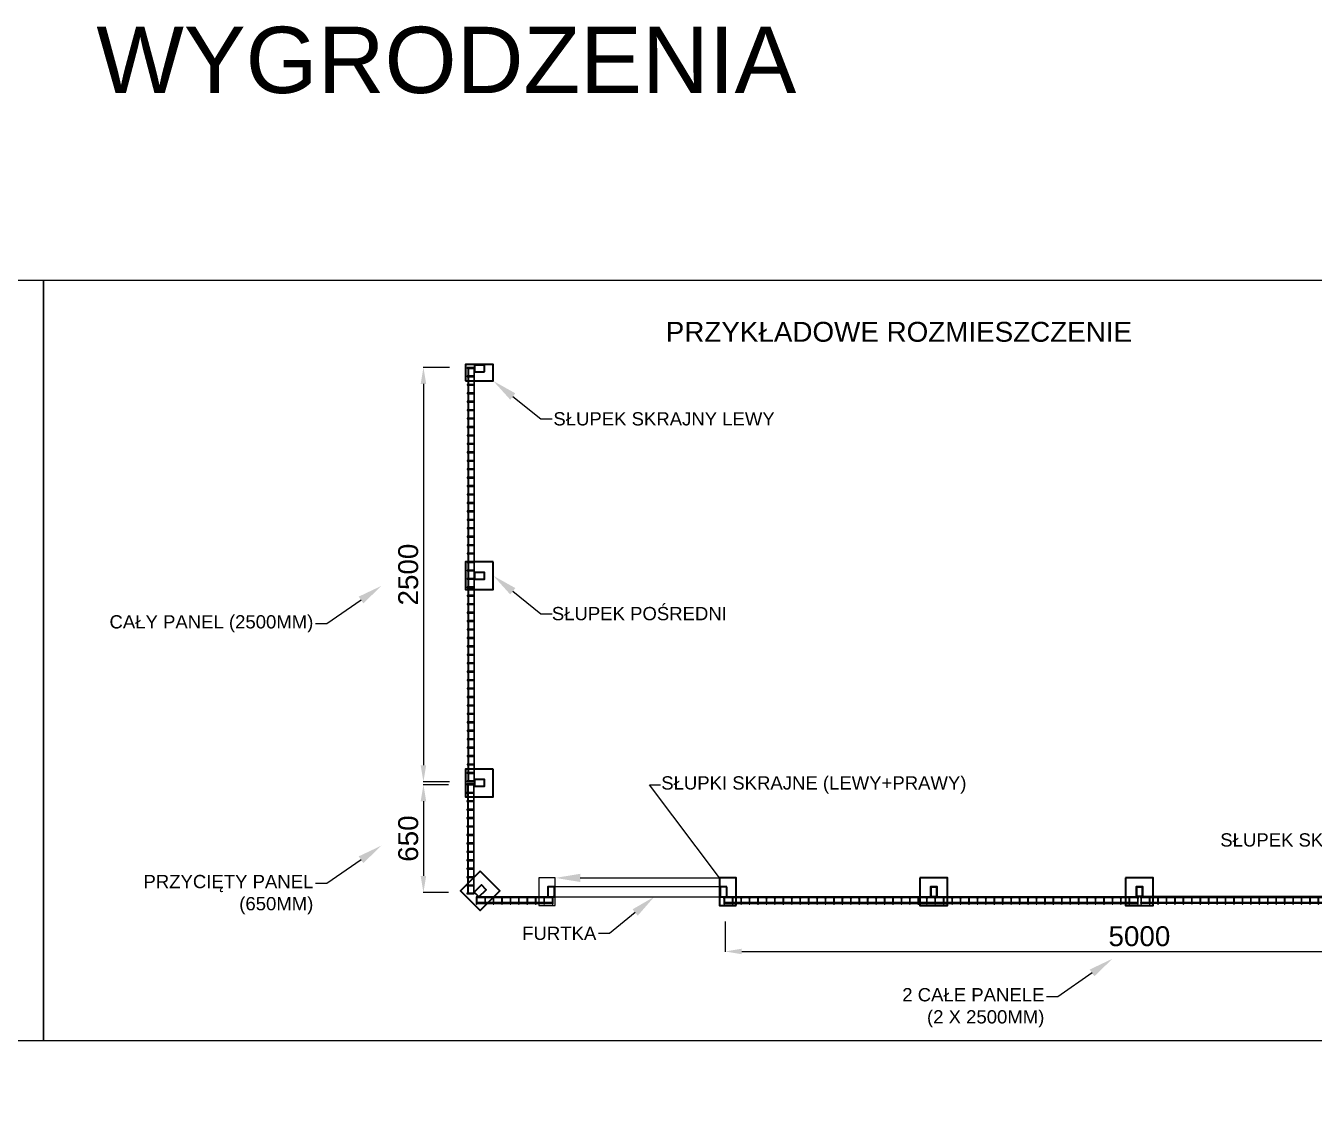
# Model space of a CAD drawing. Header units: millimetres. Extents: x 12058 to 45536, y -35768 to 10259.
# Drawn here: x 33569 to 41340, y 3627 to 10206 of the extents above; entities that cross this region are included whole.
import ezdxf
from ezdxf import colors
from ezdxf.entities.mleader import LeaderData, LeaderLine
from ezdxf.math import Vec2, Vec3

# ---------------------------------------------------------------- set-up
doc = ezdxf.new("R2010")
doc.units = ezdxf.units.MM
doc.header["$PDMODE"] = 2
doc.layers.add('odboje_ Grupa-Stadnicki.pl', color=7, linetype='Continuous')
doc.layers.add('odboje_ Grupa-Stadnicki.pl @ 1', color=7, linetype='Continuous')
doc.styles.get("Standard").update_dxf_attribs({"font": 'arial.ttf'})
doc.dimstyles.new('ISO-25', dxfattribs={"dimtxt": 2.5, "dimasz": 2.5, "dimexe": 1.25, "dimexo": 0.625, "dimtad": 1, "dimtxsty": 'Standard', "dimcen": 2.5, "dimadec": 0, "dimazin": 0, "dimtfac": 1, "dimtmove": 0, "dimatfit": 3, "dimfxl": 1, "dimarcsym": 0})

# ---------------------------------------------------------------- blocks, each defined once
blk = doc.blocks.new('PANEL SIATKOWY P240 (2500X2400)')
blk.add_lwpolyline([(-1250, 0), (-1250, -5), (1250, -5), (1250, 0)], close=True)
for points in [[(-1249.1, -35), (-1250, -35), (-1250, -40), (-1249.1, -40)], [(-1198.2, -35), (-1244.1, -35)], [(-1244.1, -40), (-1198.2, -40)], [(-1147.3, -35), (-1193.2, -35)], [(-1193.2, -40), (-1147.3, -40)], [(-1096.4, -35), (-1142.3, -35)], [(-1142.3, -40), (-1096.4, -40)], [(-1045.5, -35), (-1091.4, -35)], [(-1091.4, -40), (-1045.5, -40)], [(-994.6, -35), (-1040.5, -35)], [(-1040.5, -40), (-994.6, -40)], [(-943.7, -35), (-989.6, -35)], [(-989.6, -40), (-943.7, -40)], [(-892.8, -35), (-938.7, -35)], [(-938.7, -40), (-892.8, -40)], [(-841.9, -35), (-887.8, -35)], [(-887.8, -40), (-841.9, -40)], [(-791, -35), (-836.9, -35)], [(-836.9, -40), (-791, -40)], [(-740.1, -35), (-786, -35)], [(-786, -40), (-740.1, -40)], [(-689.2, -35), (-735.1, -35)], [(-735.1, -40), (-689.2, -40)], [(-638.3, -35), (-684.2, -35)], [(-684.2, -40), (-638.3, -40)], [(-587.4, -35), (-633.3, -35)], [(-633.3, -40), (-587.4, -40)], [(-536.5, -35), (-582.4, -35)], [(-582.4, -40), (-536.5, -40)], [(-485.6, -35), (-531.5, -35)], [(-531.5, -40), (-485.6, -40)], [(-434.7, -35), (-480.6, -35)], [(-480.6, -40), (-434.7, -40)], [(-383.8, -35), (-429.7, -35)], [(-429.7, -40), (-383.8, -40)], [(-332.9, -35), (-378.8, -35)], [(-378.8, -40), (-332.9, -40)], [(-282, -35), (-327.9, -35)], [(-327.9, -40), (-282, -40)], [(-231.1, -35), (-277, -35)], [(-277, -40), (-231.1, -40)], [(-180.2, -35), (-226.1, -35)], [(-226.1, -40), (-180.2, -40)], [(-129.3, -35), (-175.2, -35)], [(-175.2, -40), (-129.3, -40)], [(-78.4, -35), (-124.3, -35)], [(-124.3, -40), (-78.4, -40)], [(-27.5, -35), (-73.4, -35)], [(-73.4, -40), (-27.5, -40)], [(23.4, -35), (-22.5, -35)], [(-22.5, -40), (23.4, -40)], [(74.3, -35), (28.4, -35)], [(28.4, -40), (74.3, -40)], [(125.2, -35), (79.3, -35)], [(79.3, -40), (125.2, -40)], [(176.1, -35), (130.2, -35)], [(130.2, -40), (176.1, -40)], [(227, -35), (181.1, -35)], [(181.1, -40), (227, -40)], [(277.9, -35), (232, -35)], [(232, -40), (277.9, -40)], [(328.8, -35), (282.9, -35)], [(282.9, -40), (328.8, -40)], [(379.7, -35), (333.8, -35)], [(333.8, -40), (379.7, -40)], [(430.6, -35), (384.7, -35)], [(384.7, -40), (430.6, -40)], [(481.5, -35), (435.6, -35)], [(435.6, -40), (481.5, -40)], [(532.4, -35), (486.5, -35)], [(486.5, -40), (532.4, -40)], [(583.3, -35), (537.4, -35)], [(537.4, -40), (583.3, -40)], [(634.2, -35), (588.3, -35)], [(588.3, -40), (634.2, -40)], [(685.1, -35), (639.2, -35)], [(639.2, -40), (685.1, -40)], [(736, -35), (690.1, -35)], [(690.1, -40), (736, -40)], [(786.9, -35), (741, -35)], [(741, -40), (786.9, -40)], [(837.8, -35), (791.9, -35)], [(791.9, -40), (837.8, -40)], [(888.7, -35), (842.8, -35)], [(842.8, -40), (888.7, -40)], [(939.6, -35), (893.7, -35)], [(893.7, -40), (939.6, -40)], [(990.5, -35), (944.6, -35)], [(944.6, -40), (990.5, -40)], [(1041.4, -35), (995.5, -35)], [(995.5, -40), (1041.4, -40)], [(1092.3, -35), (1046.4, -35)], [(1046.4, -40), (1092.3, -40)], [(1143.2, -35), (1097.3, -35)], [(1097.3, -40), (1143.2, -40)], [(1194.1, -35), (1148.2, -35)], [(1148.2, -40), (1194.1, -40)], [(1245, -35), (1199.1, -35)], [(1199.1, -40), (1245, -40)], [(1250, -40), (1250, -35)]]:
    blk.add_lwpolyline(points)
for points in [[(-1249.1, -7.5), (-1249.1, -42.5, 0.414214), (-1246.6, -45), (-1246.6, -45, 0.414214), (-1244.1, -42.5), (-1244.1, -7.5, 0.414214), (-1246.6, -5), (-1246.6, -5, 0.414214)], [(-1198.2, -7.5), (-1198.2, -42.5, 0.414214), (-1195.7, -45), (-1195.7, -45, 0.414214), (-1193.2, -42.5), (-1193.2, -7.5, 0.414214), (-1195.7, -5), (-1195.7, -5, 0.414214)], [(-1147.3, -7.5), (-1147.3, -42.5, 0.414214), (-1144.8, -45), (-1144.8, -45, 0.414214), (-1142.3, -42.5), (-1142.3, -7.5, 0.414214), (-1144.8, -5), (-1144.8, -5, 0.414214)], [(-1096.4, -7.5), (-1096.4, -42.5, 0.414214), (-1093.9, -45), (-1093.9, -45, 0.414214), (-1091.4, -42.5), (-1091.4, -7.5, 0.414214), (-1093.9, -5), (-1093.9, -5, 0.414214)], [(-1045.5, -7.5), (-1045.5, -42.5, 0.414214), (-1043, -45), (-1043, -45, 0.414214), (-1040.5, -42.5), (-1040.5, -7.5, 0.414214), (-1043, -5), (-1043, -5, 0.414214)], [(-994.6, -7.5), (-994.6, -42.5, 0.414214), (-992.1, -45), (-992.1, -45, 0.414214), (-989.6, -42.5), (-989.6, -7.5, 0.414214), (-992.1, -5), (-992.1, -5, 0.414214)], [(-943.7, -7.5), (-943.7, -42.5, 0.414214), (-941.2, -45), (-941.2, -45, 0.414214), (-938.7, -42.5), (-938.7, -7.5, 0.414214), (-941.2, -5), (-941.2, -5, 0.414214)], [(-892.8, -7.5), (-892.8, -42.5, 0.414214), (-890.3, -45), (-890.3, -45, 0.414214), (-887.8, -42.5), (-887.8, -7.5, 0.414214), (-890.3, -5), (-890.3, -5, 0.414214)], [(-841.9, -7.5), (-841.9, -42.5, 0.414214), (-839.4, -45), (-839.4, -45, 0.414214), (-836.9, -42.5), (-836.9, -7.5, 0.414214), (-839.4, -5), (-839.4, -5, 0.414214)], [(-791, -7.5), (-791, -42.5, 0.414214), (-788.5, -45), (-788.5, -45, 0.414214), (-786, -42.5), (-786, -7.5, 0.414214), (-788.5, -5), (-788.5, -5, 0.414214)], [(-740.1, -7.5), (-740.1, -42.5, 0.414214), (-737.6, -45), (-737.6, -45, 0.414214), (-735.1, -42.5), (-735.1, -7.5, 0.414214), (-737.6, -5), (-737.6, -5, 0.414214)], [(-689.2, -7.5), (-689.2, -42.5, 0.414214), (-686.7, -45), (-686.7, -45, 0.414214), (-684.2, -42.5), (-684.2, -7.5, 0.414214), (-686.7, -5), (-686.7, -5, 0.414214)], [(-638.3, -7.5), (-638.3, -42.5, 0.414214), (-635.8, -45), (-635.8, -45, 0.414214), (-633.3, -42.5), (-633.3, -7.5, 0.414214), (-635.8, -5), (-635.8, -5, 0.414214)], [(-587.4, -7.5), (-587.4, -42.5, 0.414214), (-584.9, -45), (-584.9, -45, 0.414214), (-582.4, -42.5), (-582.4, -7.5, 0.414214), (-584.9, -5), (-584.9, -5, 0.414214)], [(-536.5, -7.5), (-536.5, -42.5, 0.414214), (-534, -45), (-534, -45, 0.414214), (-531.5, -42.5), (-531.5, -7.5, 0.414214), (-534, -5), (-534, -5, 0.414214)], [(-485.6, -7.5), (-485.6, -42.5, 0.414214), (-483.1, -45), (-483.1, -45, 0.414214), (-480.6, -42.5), (-480.6, -7.5, 0.414214), (-483.1, -5), (-483.1, -5, 0.414214)], [(-434.7, -7.5), (-434.7, -42.5, 0.414214), (-432.2, -45), (-432.2, -45, 0.414214), (-429.7, -42.5), (-429.7, -7.5, 0.414214), (-432.2, -5), (-432.2, -5, 0.414214)], [(-383.8, -7.5), (-383.8, -42.5, 0.414214), (-381.3, -45), (-381.3, -45, 0.414214), (-378.8, -42.5), (-378.8, -7.5, 0.414214), (-381.3, -5), (-381.3, -5, 0.414214)], [(-332.9, -7.5), (-332.9, -42.5, 0.414214), (-330.4, -45), (-330.4, -45, 0.414214), (-327.9, -42.5), (-327.9, -7.5, 0.414214), (-330.4, -5), (-330.4, -5, 0.414214)], [(-282, -7.5), (-282, -42.5, 0.414214), (-279.5, -45), (-279.5, -45, 0.414214), (-277, -42.5), (-277, -7.5, 0.414214), (-279.5, -5), (-279.5, -5, 0.414214)], [(-231.1, -7.5), (-231.1, -42.5, 0.414214), (-228.6, -45), (-228.6, -45, 0.414214), (-226.1, -42.5), (-226.1, -7.5, 0.414214), (-228.6, -5), (-228.6, -5, 0.414214)], [(-180.2, -7.5), (-180.2, -42.5, 0.414214), (-177.7, -45), (-177.7, -45, 0.414214), (-175.2, -42.5), (-175.2, -7.5, 0.414214), (-177.7, -5), (-177.7, -5, 0.414214)], [(-129.3, -7.5), (-129.3, -42.5, 0.414214), (-126.8, -45), (-126.8, -45, 0.414214), (-124.3, -42.5), (-124.3, -7.5, 0.414214), (-126.8, -5), (-126.8, -5, 0.414214)], [(-78.4, -7.5), (-78.4, -42.5, 0.414214), (-75.9, -45), (-75.9, -45, 0.414214), (-73.4, -42.5), (-73.4, -7.5, 0.414214), (-75.9, -5), (-75.9, -5, 0.414214)], [(-27.5, -7.5), (-27.5, -42.5, 0.414214), (-25, -45), (-25, -45, 0.414214), (-22.5, -42.5), (-22.5, -7.5, 0.414214), (-25, -5), (-25, -5, 0.414214)], [(23.4, -7.5), (23.4, -42.5, 0.414214), (25.9, -45), (25.9, -45, 0.414214), (28.4, -42.5), (28.4, -7.5, 0.414214), (25.9, -5), (25.9, -5, 0.414214)], [(74.3, -7.5), (74.3, -42.5, 0.414214), (76.8, -45), (76.8, -45, 0.414214), (79.3, -42.5), (79.3, -7.5, 0.414214), (76.8, -5), (76.8, -5, 0.414214)], [(125.2, -7.5), (125.2, -42.5, 0.414214), (127.7, -45), (127.7, -45, 0.414214), (130.2, -42.5), (130.2, -7.5, 0.414214), (127.7, -5), (127.7, -5, 0.414214)], [(176.1, -7.5), (176.1, -42.5, 0.414214), (178.6, -45), (178.6, -45, 0.414214), (181.1, -42.5), (181.1, -7.5, 0.414214), (178.6, -5), (178.6, -5, 0.414214)], [(227, -7.5), (227, -42.5, 0.414214), (229.5, -45), (229.5, -45, 0.414214), (232, -42.5), (232, -7.5, 0.414214), (229.5, -5), (229.5, -5, 0.414214)], [(277.9, -7.5), (277.9, -42.5, 0.414214), (280.4, -45), (280.4, -45, 0.414214), (282.9, -42.5), (282.9, -7.5, 0.414214), (280.4, -5), (280.4, -5, 0.414214)], [(328.8, -7.5), (328.8, -42.5, 0.414214), (331.3, -45), (331.3, -45, 0.414214), (333.8, -42.5), (333.8, -7.5, 0.414214), (331.3, -5), (331.3, -5, 0.414214)], [(379.7, -7.5), (379.7, -42.5, 0.414214), (382.2, -45), (382.2, -45, 0.414214), (384.7, -42.5), (384.7, -7.5, 0.414214), (382.2, -5), (382.2, -5, 0.414214)], [(430.6, -7.5), (430.6, -42.5, 0.414214), (433.1, -45), (433.1, -45, 0.414214), (435.6, -42.5), (435.6, -7.5, 0.414214), (433.1, -5), (433.1, -5, 0.414214)], [(481.5, -7.5), (481.5, -42.5, 0.414214), (484, -45), (484, -45, 0.414214), (486.5, -42.5), (486.5, -7.5, 0.414214), (484, -5), (484, -5, 0.414214)], [(532.4, -7.5), (532.4, -42.5, 0.414214), (534.9, -45), (534.9, -45, 0.414214), (537.4, -42.5), (537.4, -7.5, 0.414214), (534.9, -5), (534.9, -5, 0.414214)], [(583.3, -7.5), (583.3, -42.5, 0.414214), (585.8, -45), (585.8, -45, 0.414214), (588.3, -42.5), (588.3, -7.5, 0.414214), (585.8, -5), (585.8, -5, 0.414214)], [(634.2, -7.5), (634.2, -42.5, 0.414214), (636.7, -45), (636.7, -45, 0.414214), (639.2, -42.5), (639.2, -7.5, 0.414214), (636.7, -5), (636.7, -5, 0.414214)], [(685.1, -7.5), (685.1, -42.5, 0.414214), (687.6, -45), (687.6, -45, 0.414214), (690.1, -42.5), (690.1, -7.5, 0.414214), (687.6, -5), (687.6, -5, 0.414214)], [(736, -7.5), (736, -42.5, 0.414214), (738.5, -45), (738.5, -45, 0.414214), (741, -42.5), (741, -7.5, 0.414214), (738.5, -5), (738.5, -5, 0.414214)], [(786.9, -7.5), (786.9, -42.5, 0.414214), (789.4, -45), (789.4, -45, 0.414214), (791.9, -42.5), (791.9, -7.5, 0.414214), (789.4, -5), (789.4, -5, 0.414214)], [(837.8, -7.5), (837.8, -42.5, 0.414214), (840.3, -45), (840.3, -45, 0.414214), (842.8, -42.5), (842.8, -7.5, 0.414214), (840.3, -5), (840.3, -5, 0.414214)], [(888.7, -7.5), (888.7, -42.5, 0.414214), (891.2, -45), (891.2, -45, 0.414214), (893.7, -42.5), (893.7, -7.5, 0.414214), (891.2, -5), (891.2, -5, 0.414214)], [(939.6, -7.5), (939.6, -42.5, 0.414214), (942.1, -45), (942.1, -45, 0.414214), (944.6, -42.5), (944.6, -7.5, 0.414214), (942.1, -5), (942.1, -5, 0.414214)], [(990.5, -7.5), (990.5, -42.5, 0.414214), (993, -45), (993, -45, 0.414214), (995.5, -42.5), (995.5, -7.5, 0.414214), (993, -5), (993, -5, 0.414214)], [(1041.4, -7.5), (1041.4, -42.5, 0.414214), (1043.9, -45), (1043.9, -45, 0.414214), (1046.4, -42.5), (1046.4, -7.5, 0.414214), (1043.9, -5), (1043.9, -5, 0.414214)], [(1092.3, -7.5), (1092.3, -42.5, 0.414214), (1094.8, -45), (1094.8, -45, 0.414214), (1097.3, -42.5), (1097.3, -7.5, 0.414214), (1094.8, -5), (1094.8, -5, 0.414214)], [(1143.2, -7.5), (1143.2, -42.5, 0.414214), (1145.7, -45), (1145.7, -45, 0.414214), (1148.2, -42.5), (1148.2, -7.5, 0.414214), (1145.7, -5), (1145.7, -5, 0.414214)], [(1194.1, -7.5), (1194.1, -42.5, 0.414214), (1196.6, -45), (1196.6, -45, 0.414214), (1199.1, -42.5), (1199.1, -7.5, 0.414214), (1196.6, -5), (1196.6, -5, 0.414214)], [(1245, -7.5), (1245, -42.5, 0.414214), (1247.5, -45), (1247.5, -45, 0.414214), (1250, -42.5), (1250, -7.5, 0.414214), (1247.5, -5), (1247.5, -5, 0.414214)]]:
    blk.add_lwpolyline(points, format="xyb", close=True)
for centre in [(-1246.6, -7.5), (-1195.7, -7.5), (-1144.8, -7.5), (-1093.9, -7.5), (-1043, -7.5), (-992.1, -7.5), (-941.2, -7.5), (-890.3, -7.5), (-839.4, -7.5), (-788.5, -7.5), (-737.6, -7.5), (-686.7, -7.5), (-635.8, -7.5), (-584.9, -7.5), (-534, -7.5), (-483.1, -7.5), (-432.2, -7.5), (-381.3, -7.5), (-330.4, -7.5), (-279.5, -7.5), (-228.6, -7.5), (-177.7, -7.5), (-126.8, -7.5), (-75.9, -7.5), (-25, -7.5), (25.9, -7.5), (76.8, -7.5), (127.7, -7.5), (178.6, -7.5), (229.5, -7.5), (280.4, -7.5), (331.3, -7.5), (382.2, -7.5), (433.1, -7.5), (484, -7.5), (534.9, -7.5), (585.8, -7.5), (636.7, -7.5), (687.6, -7.5), (738.5, -7.5), (789.4, -7.5), (840.3, -7.5), (891.2, -7.5), (942.1, -7.5), (993, -7.5), (1043.9, -7.5), (1094.8, -7.5), (1145.7, -7.5), (1196.6, -7.5), (1247.5, -7.5)]:
    blk.add_circle(centre, 2.5)
blk = doc.blocks.new('*D75')
at = {"layer": 'Defpoints', "color": 0, "transparency": 16777216}
for p in [(36275.2, 8144.6), (35967.1, 5644.6), (36275.2, 5644.6)]:
    blk.add_point(p, dxfattribs=at)
at = {"layer": 'odboje_ Grupa-Stadnicki.pl', "color": 0, "lineweight": -2, "transparency": 16777216}
for p, q in [((36125.2, 8144.6), (35965.8, 8144.6)), ((35967.1, 8044.6), (35967.1, 5744.6)), ((36125.2, 5644.6), (35965.8, 5644.6))]:
    blk.add_line(p, q, dxfattribs=at)
at = {"layer": 'odboje_ Grupa-Stadnicki.pl', "color": 0, "transparency": 16777216}
for points in [[(35950.4, 8044.6), (35983.8, 8044.6), (35967.1, 8144.6)], [(35950.4, 5744.6), (35983.8, 5744.6), (35967.1, 5644.6)]]:
    blk.add_solid(points, dxfattribs=at)
at = {"layer": 'odboje_ Grupa-Stadnicki.pl', "color": 0, "transparency": 16777216, "insert": (35875.8, 6894.6), "char_height": 120, "attachment_point": 5, "rotation": 90}
blk.add_mtext('2500', dxfattribs=at)
blk = doc.blocks.new('*D76')
at = {"layer": 'Defpoints', "color": 0, "transparency": 16777216}
for p in [(36268.7, 5626.9), (35967.1, 4976.9), (36268.7, 4976.9)]:
    blk.add_point(p, dxfattribs=at)
at = {"layer": 'odboje_ Grupa-Stadnicki.pl', "color": 0, "lineweight": -2, "transparency": 16777216}
for p, q in [((36118.7, 5626.9), (35965.8, 5626.9)), ((35967.1, 5526.9), (35967.1, 5076.9)), ((36118.7, 4976.9), (35965.8, 4976.9))]:
    blk.add_line(p, q, dxfattribs=at)
at = {"layer": 'odboje_ Grupa-Stadnicki.pl', "color": 0, "transparency": 16777216}
for points in [[(35950.4, 5526.9), (35983.8, 5526.9), (35967.1, 5626.9)], [(35950.4, 5076.9), (35983.8, 5076.9), (35967.1, 4976.9)]]:
    blk.add_solid(points, dxfattribs=at)
at = {"layer": 'odboje_ Grupa-Stadnicki.pl', "color": 0, "transparency": 16777216, "insert": (35875.8, 5301.9), "char_height": 120, "attachment_point": 5, "rotation": 90}
blk.add_mtext('650', dxfattribs=at)
blk = doc.blocks.new('*D78')
at = {"layer": 'Defpoints', "color": 0, "transparency": 16777216}
for p in [(37786.8, 4951.2), (42786.8, 4948.3), (42786.8, 4621)]:
    blk.add_point(p, dxfattribs=at)
at = {"layer": 'odboje_ Grupa-Stadnicki.pl', "color": 0, "lineweight": -2, "transparency": 16777216}
for p, q in [((37786.8, 4801.2), (37786.8, 4619.7)), ((42786.8, 4798.3), (42786.8, 4619.7)), ((37886.8, 4621), (42686.8, 4621))]:
    blk.add_line(p, q, dxfattribs=at)
at = {"layer": 'odboje_ Grupa-Stadnicki.pl', "color": 0, "transparency": 16777216}
for points in [[(37886.8, 4637.6), (37886.8, 4604.3), (37786.8, 4621)], [(42686.8, 4637.6), (42686.8, 4604.3), (42786.8, 4621)]]:
    blk.add_solid(points, dxfattribs=at)
at = {"layer": 'odboje_ Grupa-Stadnicki.pl', "color": 0, "transparency": 16777216, "insert": (40285.6, 4712.2), "char_height": 120, "attachment_point": 5}
blk.add_mtext('5000', dxfattribs=at)

msp = doc.modelspace()

# ---------------------------------------------------------------- linework, layer by layer
at = {"layer": 'odboje_ Grupa-Stadnicki.pl', "lineweight": 40}
msp.add_line((36759.768, 4951.24), (36748.768, 4951.24), dxfattribs=at)
at = {"layer": 'odboje_ Grupa-Stadnicki.pl'}
for points in [[(29470, 4083.197), (33674.811, 4083.197), (33674.811, 8669.571), (29470, 8669.571)], [(33674.811, 4083.197), (43474.811, 4083.197), (43474.811, 8669.571), (33674.811, 8669.571)], [(36238.341, 5632.611), (36233.341, 5632.611), (36233.341, 4967.652), (36238.341, 4967.652)], [(36273.672, 5632.611), (36268.672, 5632.611), (36268.672, 4968.278), (36273.672, 4968.278)], [(36762.607, 4897.74), (36762.607, 5064.74), (36662.607, 5064.74), (36662.607, 4897.74)], [(36717.607, 4951.24), (37797.607, 4951.24), (37797.607, 5011.24), (36717.607, 5011.24)], [(36284.305, 4951.24), (36284.305, 4946.24), (36748.768, 4946.24), (36748.768, 4951.24)], [(36284.305, 4915.909), (36284.305, 4910.909), (36748.768, 4910.909), (36748.768, 4915.909)]]:
    msp.add_lwpolyline(points, close=True, dxfattribs=at)
at = {"layer": 'odboje_ Grupa-Stadnicki.pl', "lineweight": 40}
for points in [[(36221.702, 8062.463), (36388.702, 8062.463), (36388.702, 8162.463), (36221.702, 8162.463)], [(36335.202, 8117.463), (36335.202, 8157.463), (36275.202, 8157.463), (36275.202, 8117.463)], [(36388.702, 6970.963), (36221.702, 6970.963), (36221.702, 6803.963), (36388.702, 6803.963)], [(36275.202, 6907.463), (36275.202, 6867.463), (36335.202, 6867.463), (36335.202, 6907.463)], [(36335.202, 6907.463), (36275.202, 6907.463), (36275.202, 6867.463), (36335.202, 6867.463)], [(36388.702, 5720.963), (36221.702, 5720.963), (36221.702, 5553.963), (36388.702, 5553.963)], [(36275.202, 5657.463), (36275.202, 5617.463), (36335.202, 5617.463), (36335.202, 5657.463)], [(36335.202, 5657.463), (36275.202, 5657.463), (36275.202, 5617.463), (36335.202, 5617.463)], [(36309.31, 5104.682), (36191.223, 4986.596), (36309.31, 4868.509), (36427.397, 4986.596)], [(37852.607, 4897.74), (37852.607, 5064.74), (37752.607, 5064.74), (37752.607, 4897.74)], [(38961.424, 5064.74), (38961.424, 4897.74), (39128.424, 4897.74), (39128.424, 5064.74)], [(40202.425, 5065.272), (40202.425, 4898.272), (40369.425, 4898.272), (40369.425, 5065.272)], [(36273.955, 4979.524), (36302.239, 4951.24), (36344.665, 4993.667), (36316.381, 5021.951)], [(36757.607, 5011.24), (36717.607, 5011.24), (36717.607, 4951.24), (36757.607, 4951.24)], [(37797.607, 5011.24), (37757.607, 5011.24), (37757.607, 4951.24), (37797.607, 4951.24)], [(39024.924, 4951.24), (39064.924, 4951.24), (39064.924, 5011.24), (39024.924, 5011.24)], [(39024.924, 5011.24), (39024.924, 4951.24), (39064.924, 4951.24), (39064.924, 5011.24)], [(39026.924, 4953.24), (39062.924, 4953.24), (39062.924, 5009.24), (39026.924, 5009.24)], [(39026.924, 5009.24), (39026.924, 4953.24), (39062.924, 4953.24), (39062.924, 5009.24)], [(40265.925, 4951.772), (40305.925, 4951.772), (40305.925, 5011.772), (40265.925, 5011.772)], [(40265.925, 5011.772), (40265.925, 4951.772), (40305.925, 4951.772), (40305.925, 5011.772)], [(40267.925, 4953.772), (40303.925, 4953.772), (40303.925, 5009.772), (40267.925, 5009.772)], [(40267.925, 5009.772), (40267.925, 4953.772), (40303.925, 4953.772), (40303.925, 5009.772)]]:
    msp.add_lwpolyline(points, close=True, dxfattribs=at)
at = {"layer": 'odboje_ Grupa-Stadnicki.pl'}
for points in [[(36266.172, 5631.711), (36231.172, 5631.711, 0.41421356), (36228.672, 5629.211), (36228.672, 5629.211, 0.41421356), (36231.172, 5626.711), (36266.172, 5626.711, 0.41421356), (36268.672, 5629.211), (36268.672, 5629.211, 0.41421356)], [(36266.172, 5580.811), (36231.172, 5580.811, 0.41421356), (36228.672, 5578.311), (36228.672, 5578.311, 0.41421356), (36231.172, 5575.811), (36266.172, 5575.811, 0.41421356), (36268.672, 5578.311), (36268.672, 5578.311, 0.41421356)], [(36266.172, 5529.911), (36231.172, 5529.911, 0.41421356), (36228.672, 5527.411), (36228.672, 5527.411, 0.41421356), (36231.172, 5524.911), (36266.172, 5524.911, 0.41421356), (36268.672, 5527.411), (36268.672, 5527.411, 0.41421356)], [(36266.172, 5479.011), (36231.172, 5479.011, 0.41421356), (36228.672, 5476.511), (36228.672, 5476.511, 0.41421356), (36231.172, 5474.011), (36266.172, 5474.011, 0.41421356), (36268.672, 5476.511), (36268.672, 5476.511, 0.41421356)], [(36266.172, 5428.111), (36231.172, 5428.111, 0.41421356), (36228.672, 5425.611), (36228.672, 5425.611, 0.41421356), (36231.172, 5423.111), (36266.172, 5423.111, 0.41421356), (36268.672, 5425.611), (36268.672, 5425.611, 0.41421356)], [(36266.172, 5377.211), (36231.172, 5377.211, 0.41421356), (36228.672, 5374.711), (36228.672, 5374.711, 0.41421356), (36231.172, 5372.211), (36266.172, 5372.211, 0.41421356), (36268.672, 5374.711), (36268.672, 5374.711, 0.41421356)], [(36266.172, 5326.311), (36231.172, 5326.311, 0.41421356), (36228.672, 5323.811), (36228.672, 5323.811, 0.41421356), (36231.172, 5321.311), (36266.172, 5321.311, 0.41421356), (36268.672, 5323.811), (36268.672, 5323.811, 0.41421356)], [(36266.172, 5275.411), (36231.172, 5275.411, 0.41421356), (36228.672, 5272.911), (36228.672, 5272.911, 0.41421356), (36231.172, 5270.411), (36266.172, 5270.411, 0.41421356), (36268.672, 5272.911), (36268.672, 5272.911, 0.41421356)], [(36266.172, 5224.511), (36231.172, 5224.511, 0.41421356), (36228.672, 5222.011), (36228.672, 5222.011, 0.41421356), (36231.172, 5219.511), (36266.172, 5219.511, 0.41421356), (36268.672, 5222.011), (36268.672, 5222.011, 0.41421356)], [(36266.172, 5173.611), (36231.172, 5173.611, 0.41421356), (36228.672, 5171.111), (36228.672, 5171.111, 0.41421356), (36231.172, 5168.611), (36266.172, 5168.611, 0.41421356), (36268.672, 5171.111), (36268.672, 5171.111, 0.41421356)], [(36266.172, 5122.711), (36231.172, 5122.711, 0.41421356), (36228.672, 5120.211), (36228.672, 5120.211, 0.41421356), (36231.172, 5117.711), (36266.172, 5117.711, 0.41421356), (36268.672, 5120.211), (36268.672, 5120.211, 0.41421356)], [(36266.172, 5071.811), (36231.172, 5071.811, 0.41421356), (36228.672, 5069.311), (36228.672, 5069.311, 0.41421356), (36231.172, 5066.811), (36266.172, 5066.811, 0.41421356), (36268.672, 5069.311), (36268.672, 5069.311, 0.41421356)], [(36266.172, 5020.911), (36231.172, 5020.911, 0.41421356), (36228.672, 5018.411), (36228.672, 5018.411, 0.41421356), (36231.172, 5015.911), (36266.172, 5015.911, 0.41421356), (36268.672, 5018.411), (36268.672, 5018.411, 0.41421356)], [(36266.172, 4972.652), (36231.172, 4972.652, 0.41421356), (36228.672, 4970.152), (36228.672, 4970.152, 0.41421356), (36231.172, 4967.652), (36266.172, 4967.652, 0.41421356), (36268.672, 4970.152), (36268.672, 4970.152, 0.41421356)], [(36285.668, 4943.74), (36285.668, 4908.74, 0.41421356), (36288.168, 4906.24), (36288.168, 4906.24, 0.41421356), (36290.668, 4908.74), (36290.668, 4943.74, 0.41421356), (36288.168, 4946.24), (36288.168, 4946.24, 0.41421356)], [(36336.568, 4943.74), (36336.568, 4908.74, 0.41421356), (36339.068, 4906.24), (36339.068, 4906.24, 0.41421356), (36341.568, 4908.74), (36341.568, 4943.74, 0.41421356), (36339.068, 4946.24), (36339.068, 4946.24, 0.41421356)], [(36387.468, 4943.74), (36387.468, 4908.74, 0.41421356), (36389.968, 4906.24), (36389.968, 4906.24, 0.41421356), (36392.468, 4908.74), (36392.468, 4943.74, 0.41421356), (36389.968, 4946.24), (36389.968, 4946.24, 0.41421356)], [(36438.368, 4943.74), (36438.368, 4908.74, 0.41421356), (36440.868, 4906.24), (36440.868, 4906.24, 0.41421356), (36443.368, 4908.74), (36443.368, 4943.74, 0.41421356), (36440.868, 4946.24), (36440.868, 4946.24, 0.41421356)], [(36489.268, 4943.74), (36489.268, 4908.74, 0.41421356), (36491.768, 4906.24), (36491.768, 4906.24, 0.41421356), (36494.268, 4908.74), (36494.268, 4943.74, 0.41421356), (36491.768, 4946.24), (36491.768, 4946.24, 0.41421356)], [(36540.168, 4943.74), (36540.168, 4908.74, 0.41421356), (36542.668, 4906.24), (36542.668, 4906.24, 0.41421356), (36545.168, 4908.74), (36545.168, 4943.74, 0.41421356), (36542.668, 4946.24), (36542.668, 4946.24, 0.41421356)], [(36591.068, 4943.74), (36591.068, 4908.74, 0.41421356), (36593.568, 4906.24), (36593.568, 4906.24, 0.41421356), (36596.068, 4908.74), (36596.068, 4943.74, 0.41421356), (36593.568, 4946.24), (36593.568, 4946.24, 0.41421356)], [(36641.968, 4943.74), (36641.968, 4908.74, 0.41421356), (36644.468, 4906.24), (36644.468, 4906.24, 0.41421356), (36646.968, 4908.74), (36646.968, 4943.74, 0.41421356), (36644.468, 4946.24), (36644.468, 4946.24, 0.41421356)], [(36692.868, 4943.74), (36692.868, 4908.74, 0.41421356), (36695.368, 4906.24), (36695.368, 4906.24, 0.41421356), (36697.868, 4908.74), (36697.868, 4943.74, 0.41421356), (36695.368, 4946.24), (36695.368, 4946.24, 0.41421356)], [(36743.768, 4943.74), (36743.768, 4908.74, 0.41421356), (36746.268, 4906.24), (36746.268, 4906.24, 0.41421356), (36748.768, 4908.74), (36748.768, 4943.74, 0.41421356), (36746.268, 4946.24), (36746.268, 4946.24, 0.41421356)]]:
    msp.add_lwpolyline(points, format="xyb", close=True, dxfattribs=at)

# ---------------------------------------------------------------- block references
at = {"layer": 'odboje_ Grupa-Stadnicki.pl @ 1', "rotation": 270}
msp.add_blockref('PANEL SIATKOWY P240 (2500X2400)', (36275.202, 6894.621), dxfattribs=at)
at = {"layer": 'odboje_ Grupa-Stadnicki.pl @ 1'}
for p in [(39028.212, 4950.615), (41543.038, 4951.772)]:
    msp.add_blockref('PANEL SIATKOWY P240 (2500X2400)', p, dxfattribs=at)

# ---------------------------------------------------------------- texts
at = {"layer": 'odboje_ Grupa-Stadnicki.pl', "attachment_point": 1}
for s, width, insert, char_height in [('\\pi391.95;WYGRODZENIA', 5000, (33602.732, 10199.572), 400), ('\\pi1904.5;PRZYKŁADOWE ROZMIESZCZENIE', 6600, (35524.259, 8419.206), 120)]:
    msp.add_mtext_dynamic_manual_height_columns(s, width=width, gutter_width=0, heights=[573.659], dxfattribs=dict(at, insert=insert, char_height=char_height))

# ---------------------------------------------------------------- dimensions: what is measured, and where the dimension line sits
at = {"layer": 'odboje_ Grupa-Stadnicki.pl'}
for base, p1, p2, picture, middle in [((35967.084, 5644.621), (36275.202, 8144.621), (36275.202, 5644.621), '*D75', (35875.815, 6894.621)), ((35967.084, 4976.948), (36268.672, 5626.944), (36268.672, 4976.948), '*D76', (35875.815, 5301.946))]:
    dim = msp.add_linear_dim(base=base, p1=p1, p2=p2, angle=90, dimstyle='ISO-25', override={"dimtxt": 120, "dimasz": 100, "dimexo": 150, "dimgap": 30}, dxfattribs=at)
    dim.commit()
    dim.dimension.update_dxf_attribs({"geometry": picture, "text_midpoint": middle})
dim = msp.add_linear_dim(base=(42786.826, 4620.954), p1=(37786.824, 4951.24), p2=(42786.826, 4948.346), dimstyle='ISO-25', override={"dimtxt": 120, "dimasz": 100, "dimexo": 150, "dimgap": 30}, dxfattribs=at)
dim.commit()
dim.dimension.update_dxf_attribs({"geometry": '*D78', "text_midpoint": (40285.625, 4620.954), "dimtype": 160})

# ---------------------------------------------------------------- leaders
ml = msp.add_multileader_mtext('Standard', dxfattribs=at)
ml.set_content('SŁUPEK SKRAJNY LEWY', color=256)
ml.set_leader_properties()
ml.build(insert=Vec2(0, 0))
ml.multileader.update_dxf_attribs({"dogleg_length": 0.1, "arrow_head_size": 150, "scale": 150})
ctx = ml.context
ctx.base_point, ctx.scale, ctx.char_height, ctx.arrow_head_size, ctx.landing_gap_size, ctx.plane_origin = Vec3(36743.037, 7833.549), 150, 80, 150, 13.5, Vec3(35526.162, 7822.033)
ctx.text_align_type = 2
notes = []
notes.append((ctx, [(0, (1, 1, 0), (36675.954, 7833.549), (1, 0), 67.083, [(0, [(36388.702, 8062.463)], 0, [])])]))
ctx.mtext.insert, ctx.mtext.alignment, ctx.mtext.flow_direction = Vec3(38085.977, 7874.232), 3, 5
ml = msp.add_multileader_mtext('Standard', dxfattribs=at)
ml.set_content('SŁUPEK POŚREDNI', color=256)
ml.set_leader_properties()
ml.build(insert=Vec2(0, 0))
ml.multileader.update_dxf_attribs({"dogleg_length": 0.1, "arrow_head_size": 150, "scale": 150})
ctx = ml.context
ctx.base_point, ctx.scale, ctx.char_height, ctx.arrow_head_size, ctx.landing_gap_size, ctx.plane_origin = Vec3(36743.037, 6658.549), 150, 80, 150, 13.5, Vec3(35526.162, 6647.033)
ctx.text_align_type = 2
notes.append((ctx, [(0, (1, 1, 0), (36675.954, 6658.549), (1, 0), 67.083, [(0, [(36388.702, 6887.463)], 0, [])])]))
ctx.mtext.insert, ctx.mtext.alignment, ctx.mtext.flow_direction = Vec3(37797.301, 6699.232), 3, 5
ml = msp.add_multileader_mtext('Standard', dxfattribs=at)
ml.set_content('CAŁY PANEL (2500MM)', color=256)
ml.set_leader_properties()
ml.build(insert=Vec2(0, 0))
ml.multileader.update_dxf_attribs({"dogleg_length": 0.1, "arrow_head_size": 150, "scale": 150})
ctx = ml.context
ctx.base_point, ctx.scale, ctx.char_height, ctx.arrow_head_size, ctx.landing_gap_size, ctx.plane_origin = Vec3(34069.436, 6597.793), 150, 80, 150, 13.5, Vec3(33215.69, 6586.277)
ctx.text_align_type = 2
notes.append((ctx, [(1, (1, 1, 0), (35383.71, 6597.793), (-1, 0), 67.083, [(0, [(35713.984, 6826.707)], 0, [])])]))
ctx.mtext.insert, ctx.mtext.alignment, ctx.mtext.flow_direction = Vec3(35303.127, 6649.553), 3, 5
ml = msp.add_multileader_mtext('Standard', dxfattribs=at)
ml.set_content('SŁUPKI SKRAJNE (LEWY+PRAWY)', color=256)
ml.set_leader_properties()
ml.build(insert=Vec2(0, 0))
ml.multileader.update_dxf_attribs({"dogleg_length": 0.1, "arrow_head_size": 150, "scale": 150})
ctx = ml.context
ctx.base_point, ctx.scale, ctx.char_height, ctx.arrow_head_size, ctx.landing_gap_size, ctx.plane_origin = Vec3(37396.819, 5626.091), 150, 80, 150, 13.5, Vec3(36105.922, 5325.549)
ctx.text_align_type = 2
notes.append((ctx, [(0, (1, 1, 0), (37329.736, 5626.091), (1, 0), 67.083, [(1, [(36762.607, 5064.74), (37752.607, 5064.74)], 0, [])])]))
ctx.mtext.insert, ctx.mtext.alignment, ctx.mtext.flow_direction = Vec3(39242.624, 5677.851), 3, 5
ml = msp.add_multileader_mtext('Standard', dxfattribs=at)
ml.set_content('SŁUPEK SKRAJNY PRAWY', color=256)
ml.set_leader_properties()
ml.build(insert=Vec2(0, 0))
ml.multileader.update_dxf_attribs({"dogleg_length": 0.1, "arrow_head_size": 150, "scale": 150})
ctx = ml.context
ctx.base_point, ctx.scale, ctx.char_height, ctx.arrow_head_size, ctx.landing_gap_size, ctx.plane_origin = Vec3(40765.693, 5293.257), 150, 80, 150, 13.5, Vec3(40547.393, 5689.418)
ctx.text_align_type = 2
notes.append((ctx, [(1, (1, 1, 0), (42440, 5293.257), (-1, 0), 224.769, [(0, [(42757.522, 5065.272)], 0, [])])]))
ctx.mtext.insert, ctx.mtext.alignment, ctx.mtext.flow_direction = Vec3(42201.731, 5333.94), 3, 5
ml = msp.add_multileader_mtext('Standard', dxfattribs=at)
ml.set_content('PRZYCIĘTY PANEL\\P (650MM)', color=256)
ml.set_leader_properties()
ml.build(insert=Vec2(0, 0))
ml.multileader.update_dxf_attribs({"dogleg_length": 0.1, "arrow_head_size": 150, "scale": 150})
ctx = ml.context
ctx.base_point, ctx.scale, ctx.char_height, ctx.arrow_head_size, ctx.landing_gap_size, ctx.plane_origin = Vec3(34277.512, 5030.9), 150, 80, 150, 13.5, Vec3(33215.69, 5019.383)
ctx.text_align_type = 2
notes.append((ctx, [(1, (1, 1, 0), (35383.71, 5030.9), (-1, 0), 67.083, [(0, [(35713.984, 5259.814)], 0, [])])]))
ctx.mtext.insert, ctx.mtext.alignment, ctx.mtext.flow_direction = Vec3(35303.127, 5082.66), 3, 5
ml = msp.add_multileader_mtext('Standard', dxfattribs=at)
ml.set_content('FURTKA', color=256)
ml.set_leader_properties()
ml.build(insert=Vec2(0, 0))
ml.multileader.update_dxf_attribs({"dogleg_length": 0.1, "arrow_head_size": 150, "scale": 150})
ctx = ml.context
ctx.base_point, ctx.scale, ctx.char_height, ctx.arrow_head_size, ctx.landing_gap_size, ctx.plane_origin = Vec3(36558.304, 4729.685), 150, 80, 150, 13.5, Vec3(35341.429, 4718.168)
ctx.text_align_type = 2
notes.append((ctx, [(1, (1, 1, 0), (37090.422, 4729.685), (-1, 0), 67.083, [(0, [(37360, 4951.24)], 0, [])])]))
ctx.mtext.insert, ctx.mtext.alignment, ctx.mtext.flow_direction = Vec3(37009.839, 4770.367), 3, 5
ml = msp.add_multileader_mtext('Standard', dxfattribs=at)
ml.set_content('2 CAŁE PANELE\\P (2 X 2500MM)', color=256)
ml.set_leader_properties()
ml.build(insert=Vec2(0, 0))
ml.multileader.update_dxf_attribs({"dogleg_length": 0.1, "arrow_head_size": 150, "scale": 150})
ctx = ml.context
ctx.base_point, ctx.scale, ctx.char_height, ctx.arrow_head_size, ctx.landing_gap_size, ctx.plane_origin = Vec3(38850.933, 4348.124), 150, 80, 150, 13.5, Vec3(37624.964, 4336.607)
ctx.text_align_type = 2
notes.append((ctx, [(1, (1, 1, 0), (39792.983, 4348.124), (-1, 0), 67.083, [(0, [(40123.258, 4577.038)], 0, [])])]))
ctx.mtext.insert, ctx.mtext.alignment, ctx.mtext.flow_direction = Vec3(39712.4, 4399.884), 3, 5
for ctx, leaders in notes:
    for number, flags, end, landing, length, lines in leaders:
        leader = LeaderData()
        leader.index, (leader.has_last_leader_line, leader.has_dogleg_vector, leader.attachment_direction) = number, flags
        leader.last_leader_point, leader.dogleg_vector, leader.dogleg_length = Vec3(end), Vec3(landing), length
        for number, points, colour, breaks in lines:
            line = LeaderLine()
            line.index, line.vertices, line.color, line.breaks = number, Vec3.list(points), colors.encode_raw_color(colour), breaks
            leader.lines.append(line)
        ctx.leaders.append(leader)

doc.saveas('drawing.dxf')
